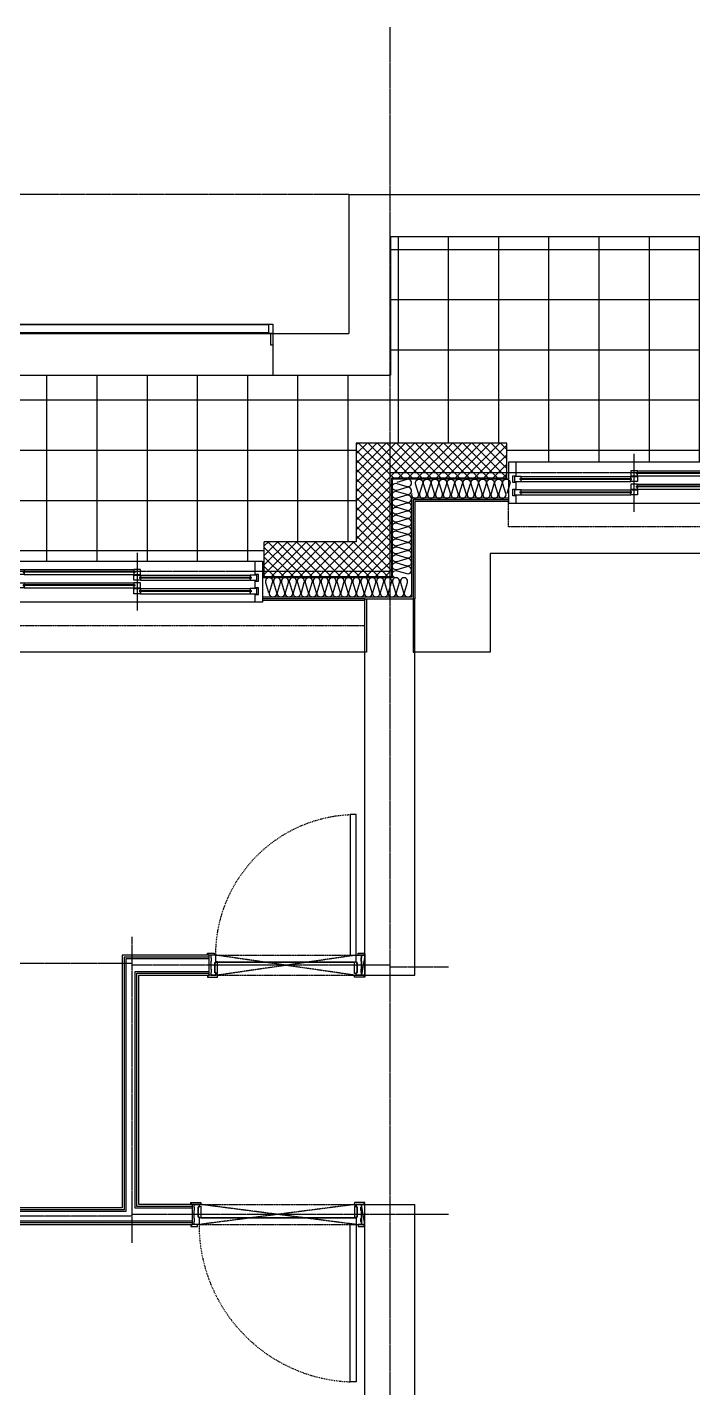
# Model space of a CAD drawing. Header units: millimetres. Extents: x 18456 to 179493, y -203649 to 469211.
# Drawn here: x 106352 to 110330, y 42716 to 50846 of the extents above; entities that cross this region are included whole.
import ezdxf

# ---------------------------------------------------------------- set-up
doc = ezdxf.new("R2010")
doc.units = ezdxf.units.MM
for name, pattern in [('X-평면도(기본형)$0$CEN', [52.5, 50, -1, 0.5, -1]), ('X-평면도(기본형)$0$DASHDOTX2', [2, 1, -0.5, 0, -0.5]), ('X-평면도(기본형)$0$HID', [2.8, 1.8, -1]), ('X-평면도(기본형)$0$HID2', [7.5, 6, -1.5])]:
    doc.linetypes.add(name, pattern=pattern)
for name, color, linetype, true_color in [('X-평면도(기본형)$0$40HAT', 9, 'Continuous', 0x808080), ('X-평면도(기본형)$0$4ELE', 4, 'Continuous', 0x00ffff), ('X-평면도(기본형)$0$4GYP', 4, 'Continuous', 0x00ffff), ('X-평면도(기본형)$0$7GYP', 7, 'Continuous', 0x000000), ('X-평면도(기본형)$0$AHID', 5, 'X-평면도(기본형)$0$HID', 0x0000ff), ('X-평면도(기본형)$0$CEN', 1, 'X-평면도(기본형)$0$CEN', 0xff0000), ('X-평면도(기본형)$0$DOOR', 4, 'Continuous', 0x00ffff), ('X-평면도(기본형)$0$ETC', 9, 'Continuous', 0x808080), ('X-평면도(기본형)$0$INS', 9, 'Continuous', 0x808080), ('X-평면도(기본형)$0$INSUL', 9, 'Continuous', 0x808080), ('X-평면도(기본형)$0$TIL', 5, 'Continuous', 0x0000ff), ('X-평면도(기본형)$0$UIS', 7, 'X-평면도(기본형)$0$HID2', 0x000000), ('X-평면도(기본형)$0$W1', 2, 'Continuous', 0xffff00), ('X-평면도(기본형)$0$W2', 3, 'Continuous', 0x00ff00), ('X-평면도(기본형)$0$WID', 4, 'Continuous', 0x00ffff)]:
    doc.layers.add(name, color=color, linetype=linetype, true_color=true_color)

# ---------------------------------------------------------------- blocks, each defined once
blk = doc.blocks.new('X-평면도(기본형)$0$100012')
at = {"layer": 'X-평면도(기본형)$0$DOOR', "color": 1, "linetype": 'ByBlock', "true_color": 0xff0000}
blk.add_line((-20, 0), (0, -120), dxfattribs=at)
at = {"layer": 'X-평면도(기본형)$0$DOOR', "color": 5, "true_color": 0x0000ff}
for p, q in [((960, -40), (40, -40)), ((960, -43), (40, -43))]:
    blk.add_line(p, q, dxfattribs=at)
at = {"layer": 'X-평면도(기본형)$0$DOOR'}
for points in [[(30, 0), (30, 940.8), (66, 940.8), (66, 0)], [(30, 0), (30, 940.8), (66, 940.8), (66, 0)], [(0, 0), (0, -15.9), (3, -15.9), (3, -35.9), (0, -35.9), (0, -84.1), (3, -84.1), (3, -104.1), (0, -104.1), (0, -120), (30, -120), (30, -105), (25, -105), (25, -45), (30, -45), (30, -40), (30, 0)], [(1000, 0), (1000, -15.9), (997, -15.9), (997, -35.9), (1000, -35.9), (1000, -84.1), (997, -84.1), (997, -104.1), (1000, -104.1), (1000, -120), (999.1, -120), (980, -120), (970, -120), (970, -105), (975, -105), (975, -45), (970, -45), (970, -40), (970, 0)], [(40, -40), (30, -40), (30, -47), (25, -47), (25, -103), (30, -103), (30, -110), (40, -110)], [(960, -40), (970, -40), (970, -47), (975, -47), (975, -103), (970, -103), (970, -110), (960, -110)]]:
    blk.add_lwpolyline(points, close=True, dxfattribs=at)
at = {"layer": 'X-평면도(기본형)$0$DOOR', "linetype": 'ByBlock'}
for points in [[(-15, 12), (-15, 7), (-20, 7), (-20, 0), (20, 0), (20, 12)], [(1015, 0), (1015, 5), (1020, 5), (1020, 12), (980, 12), (980, 0)], [(-15, -120), (-15, -125), (-20, -125), (-20, -132), (40, -132), (40, -120)], [(1015, -120), (1015, -125), (1020, -125), (1020, -132), (960, -132), (960, -120)]]:
    blk.add_lwpolyline(points, close=True, dxfattribs=at)
at = {"layer": 'X-평면도(기본형)$0$DOOR', "color": 1, "linetype": 'ByBlock', "true_color": 0xff0000}
blk.add_lwpolyline([(-20, 0), (-20, -120), (0, -120), (0, 0)], close=True, dxfattribs=at)
at = {"layer": 'X-평면도(기본형)$0$DOOR', "color": 1, "linetype": 'X-평면도(기본형)$0$HID', "true_color": 0xff0000}
blk.add_lwpolyline([(960, -120), (40, -120), (970, 0), (30, 0)], close=True, dxfattribs=at)
at = {"layer": 'X-평면도(기본형)$0$DOOR', "color": 1, "linetype": 'X-평면도(기본형)$0$DASHDOTX2', "ltscale": 5, "true_color": 0xff0000}
blk.add_arc((28.6, -0.6), 941.4, 0.03802, 87.72378, dxfattribs=at)
blk = doc.blocks.new('X-평면도(기본형)$0$DW1500')
at = {"layer": 'X-평면도(기본형)$0$WID', "color": 8, "true_color": 0x808080}
for p, q in [((1455, 0), (45, 0)), ((766.5, -63), (1428.5, -63)), ((766.5, -63), (766.5, -67)), ((766.5, -67), (1428.5, -67)), ((1428.5, -63), (1428.5, -67)), ((71.5, -98), (733.5, -98)), ((71.5, -98), (71.5, -102)), ((71.5, -102), (733.5, -102)), ((733.5, -98), (733.5, -102)), ((766.5, -143), (1428.5, -143)), ((766.5, -143), (766.5, -147)), ((766.5, -147), (1428.5, -147)), ((1428.5, -143), (1428.5, -147)), ((71.5, -178), (733.5, -178)), ((71.5, -178), (71.5, -182)), ((71.5, -182), (733.5, -182)), ((733.5, -178), (733.5, -182)), ((45, -245), (1455, -245))]:
    blk.add_line(p, q, dxfattribs=at)
at = {"layer": 'X-평면도(기본형)$0$WID', "color": 1, "true_color": 0xff0000}
blk.add_line((750, 50), (750, -295), dxfattribs=at)
at = {"layer": 'X-평면도(기본형)$0$WID'}
for p, q in [((1425, -50), (770, -50)), ((1425, -80), (770, -80)), ((730, -85), (75, -85)), ((730, -115), (75, -115)), ((1425, -130), (770, -130)), ((1425, -160), (770, -160)), ((730, -165), (75, -165)), ((730, -195), (75, -195))]:
    blk.add_line(p, q, dxfattribs=at)
for points in [[(0, -245), (45, -245), (45, -200), (25, -200), (25, -160), (45, -160), (45, -120), (25, -120), (25, -80), (45, -80), (45, 0), (0, 0)], [(1500, 0), (1455, 0), (1455, -45), (1475, -45), (1475, -85), (1455, -85), (1455, -125), (1475, -125), (1475, -165), (1455, -165), (1455, -245), (1500, -245)], [(770, -80), (730, -80), (730, -50), (770, -50), (770, -60), (764.5, -61.8), (764.5, -68.2), (770, -70)], [(1425, -80), (1465, -80), (1465, -50), (1425, -50), (1425, -60), (1430.5, -61.8), (1430.5, -68.2), (1425, -70)], [(75, -115), (35, -115), (35, -85), (75, -85), (75, -95), (69.5, -96.8), (69.5, -103.2), (75, -105)], [(730, -115), (770, -115), (770, -85), (730, -85), (730, -95), (735.5, -96.8), (735.5, -103.2), (730, -105)], [(770, -160), (730, -160), (730, -130), (770, -130), (770, -140), (764.5, -141.8), (764.5, -148.2), (770, -150)], [(1425, -160), (1465, -160), (1465, -130), (1425, -130), (1425, -140), (1430.5, -141.8), (1430.5, -148.2), (1425, -150)], [(75, -195), (35, -195), (35, -165), (75, -165), (75, -175), (69.5, -176.8), (69.5, -183.2), (75, -185)], [(730, -195), (770, -195), (770, -165), (730, -165), (730, -175), (735.5, -176.8), (735.5, -183.2), (730, -185)]]:
    blk.add_lwpolyline(points, close=True, dxfattribs=at)
at = {"layer": 'X-평면도(기본형)$0$WID', "color": 8, "true_color": 0x808080}
for points in [[(770, -59.2), (772.7, -60.6), (773.3, -61.6), (773.8, -63)], [(770, -70.8), (772.7, -69.4), (773.3, -68.4), (773.8, -67)], [(1425, -59.2), (1422.3, -60.6), (1421.7, -61.6), (1421.2, -63)], [(1425, -70.8), (1422.3, -69.4), (1421.7, -68.4), (1421.2, -67)], [(75, -94.2), (77.7, -95.6), (78.3, -96.6), (78.8, -98)], [(75, -105.8), (77.7, -104.4), (78.3, -103.4), (78.8, -102)], [(730, -94.2), (727.3, -95.6), (726.7, -96.6), (726.2, -98)], [(730, -105.8), (727.3, -104.4), (726.7, -103.4), (726.2, -102)], [(770, -139.2), (772.7, -140.6), (773.3, -141.6), (773.8, -143)], [(770, -150.8), (772.7, -149.4), (773.3, -148.4), (773.8, -147)], [(1425, -139.2), (1422.3, -140.6), (1421.7, -141.6), (1421.2, -143)], [(1425, -150.8), (1422.3, -149.4), (1421.7, -148.4), (1421.2, -147)], [(75, -174.2), (77.7, -175.6), (78.3, -176.6), (78.8, -178)], [(75, -185.8), (77.7, -184.4), (78.3, -183.4), (78.8, -182)], [(730, -174.2), (727.3, -175.6), (726.7, -176.6), (726.2, -178)], [(730, -185.8), (727.3, -184.4), (726.7, -183.4), (726.2, -182)]]:
    blk.add_lwpolyline(points, dxfattribs=at)
blk = doc.blocks.new('U140 (X-평면도(기본형)$0$ins-l)')
at = {"layer": 'X-평면도(기본형)$0$INSUL', "color": 8, "true_color": 0x808080}
for p, q in [((36.9, 24.2), (21.4, 75.8)), ((57.5, 75.8), (42, 24.2)), ((78.1, 24.2), (62.6, 75.8)), ((98.7, 75.8), (83.2, 24.2)), ((119.3, 24.2), (103.8, 75.8)), ((139.9, 75.8), (124.5, 24.2)), ((160.5, 24.2), (145.1, 75.8)), ((181.1, 75.8), (165.7, 24.2)), ((201.7, 24.2), (186.3, 75.8)), ((222.3, 75.8), (206.9, 24.2)), ((243, 24.2), (227.5, 75.8)), ((263.6, 75.8), (248.1, 24.2)), ((284.2, 24.2), (268.7, 75.8)), ((304.8, 75.8), (289.3, 24.2)), ((325.4, 24.2), (309.9, 75.8)), ((346, 75.8), (330.6, 24.2)), ((366.6, 24.2), (351.2, 75.8)), ((387.2, 75.8), (371.8, 24.2)), ((407.8, 24.2), (392.4, 75.8)), ((428.4, 75.8), (413, 24.2)), ((449.1, 24.2), (433.6, 75.8)), ((469.7, 75.8), (454.2, 24.2)), ((490.3, 24.2), (474.8, 75.8)), ((510.9, 75.8), (495.4, 24.2))]:
    blk.add_line(p, q, dxfattribs=at)
at = {"layer": 'X-평면도(기본형)$0$INSUL', "color": 8, "true_color": 0x808080, "extrusion": (0, 0, -1)}
for centre in [(-39.4, 81.2), (-80.7, 81.2), (-121.9, 81.2), (-163.1, 81.2), (-204.3, 81.2), (-245.5, 81.2), (-286.8, 81.2), (-328, 81.2), (-369.2, 81.2), (-410.4, 81.2), (-451.6, 81.2), (-492.9, 81.2)]:
    blk.add_arc(centre, 18.8, 343.30076, 196.69924, dxfattribs=at)
at = {"layer": 'X-평면도(기본형)$0$INSUL', "color": 8, "true_color": 0x808080}
for centre in [(18.8, 18.8), (60, 18.8), (101.3, 18.8), (142.5, 18.8), (183.7, 18.8), (224.9, 18.8), (266.1, 18.8), (307.4, 18.8), (348.6, 18.8), (389.8, 18.8), (431, 18.8), (472.2, 18.8)]:
    blk.add_arc(centre, 18.8, 163.30076, 16.69924, dxfattribs=at)
blk = doc.blocks.new('U105 (X-평면도(기본형)$0$ins-l)')
at = {"layer": 'X-평면도(기본형)$0$INSUL', "color": 8, "true_color": 0x808080}
for p, q in [((36.9, 24.2), (21.4, 75.8)), ((57.5, 75.8), (42, 24.2)), ((78.1, 24.2), (62.6, 75.8)), ((98.7, 75.8), (83.2, 24.2)), ((119.3, 24.2), (103.8, 75.8)), ((139.9, 75.8), (124.5, 24.2)), ((160.5, 24.2), (145.1, 75.8)), ((181.1, 75.8), (165.7, 24.2)), ((201.7, 24.2), (186.3, 75.8)), ((222.3, 75.8), (206.9, 24.2)), ((243, 24.2), (227.5, 75.8)), ((263.6, 75.8), (248.1, 24.2)), ((284.2, 24.2), (268.7, 75.8)), ((304.8, 75.8), (289.3, 24.2)), ((325.4, 24.2), (309.9, 75.8)), ((346, 75.8), (330.6, 24.2)), ((366.6, 24.2), (351.2, 75.8)), ((387.2, 75.8), (371.8, 24.2)), ((407.8, 24.2), (392.4, 75.8)), ((428.4, 75.8), (413, 24.2)), ((449.1, 24.2), (433.6, 75.8)), ((469.7, 75.8), (454.2, 24.2)), ((490.3, 24.2), (474.8, 75.8)), ((510.9, 75.8), (495.4, 24.2))]:
    blk.add_line(p, q, dxfattribs=at)
at = {"layer": 'X-평면도(기본형)$0$INSUL', "color": 8, "true_color": 0x808080, "extrusion": (0, 0, -1)}
for centre in [(-39.4, 81.2), (-80.7, 81.2), (-121.9, 81.2), (-163.1, 81.2), (-204.3, 81.2), (-245.5, 81.2), (-286.8, 81.2), (-328, 81.2), (-369.2, 81.2), (-410.4, 81.2), (-451.6, 81.2), (-492.9, 81.2)]:
    blk.add_arc(centre, 18.8, 343.30076, 196.69924, dxfattribs=at)
at = {"layer": 'X-평면도(기본형)$0$INSUL', "color": 8, "true_color": 0x808080}
for centre in [(18.8, 18.8), (60, 18.8), (101.3, 18.8), (142.5, 18.8), (183.7, 18.8), (224.9, 18.8), (266.1, 18.8), (307.4, 18.8), (348.6, 18.8), (389.8, 18.8), (431, 18.8), (472.2, 18.8)]:
    blk.add_arc(centre, 18.8, 163.30076, 16.69924, dxfattribs=at)
blk = doc.blocks.new('U152 (X-평면도(기본형)$0$ins-l)')
at = {"layer": 'X-평면도(기본형)$0$INSUL', "color": 8, "true_color": 0x808080}
for p, q in [((36.9, 24.2), (21.4, 75.8)), ((57.5, 75.8), (42, 24.2)), ((78.1, 24.2), (62.6, 75.8)), ((98.7, 75.8), (83.2, 24.2)), ((119.3, 24.2), (103.8, 75.8)), ((139.9, 75.8), (124.5, 24.2)), ((160.5, 24.2), (145.1, 75.8)), ((181.1, 75.8), (165.7, 24.2)), ((201.7, 24.2), (186.3, 75.8)), ((222.3, 75.8), (206.9, 24.2)), ((243, 24.2), (227.5, 75.8)), ((263.6, 75.8), (248.1, 24.2)), ((284.2, 24.2), (268.7, 75.8)), ((304.8, 75.8), (289.3, 24.2)), ((325.4, 24.2), (309.9, 75.8)), ((346, 75.8), (330.6, 24.2)), ((366.6, 24.2), (351.2, 75.8)), ((387.2, 75.8), (371.8, 24.2)), ((407.8, 24.2), (392.4, 75.8)), ((428.4, 75.8), (413, 24.2)), ((449.1, 24.2), (433.6, 75.8)), ((469.7, 75.8), (454.2, 24.2)), ((490.3, 24.2), (474.8, 75.8)), ((510.9, 75.8), (495.4, 24.2)), ((531.5, 24.2), (516, 75.8)), ((552.1, 75.8), (536.6, 24.2)), ((572.7, 24.2), (557.3, 75.8)), ((593.3, 75.8), (577.9, 24.2)), ((613.9, 24.2), (598.5, 75.8)), ((634.5, 75.8), (619.1, 24.2)), ((655.2, 24.2), (639.7, 75.8)), ((675.8, 75.8), (660.3, 24.2)), ((696.4, 24.2), (680.9, 75.8)), ((717, 75.8), (701.5, 24.2)), ((737.6, 24.2), (722.1, 75.8)), ((758.2, 75.8), (742.7, 24.2))]:
    blk.add_line(p, q, dxfattribs=at)
at = {"layer": 'X-평면도(기본형)$0$INSUL', "color": 8, "true_color": 0x808080, "extrusion": (0, 0, -1)}
for centre in [(-39.4, 81.2), (-80.7, 81.2), (-121.9, 81.2), (-163.1, 81.2), (-204.3, 81.2), (-245.5, 81.2), (-286.8, 81.2), (-328, 81.2), (-369.2, 81.2), (-410.4, 81.2), (-451.6, 81.2), (-492.9, 81.2), (-534.1, 81.2), (-575.3, 81.2), (-616.5, 81.2), (-657.7, 81.2), (-699, 81.2), (-740.2, 81.2)]:
    blk.add_arc(centre, 18.8, 343.30076, 196.69924, dxfattribs=at)
at = {"layer": 'X-평면도(기본형)$0$INSUL', "color": 8, "true_color": 0x808080}
for centre in [(18.8, 18.8), (60, 18.8), (101.3, 18.8), (142.5, 18.8), (183.7, 18.8), (224.9, 18.8), (266.1, 18.8), (307.4, 18.8), (348.6, 18.8), (389.8, 18.8), (431, 18.8), (472.2, 18.8), (513.5, 18.8), (554.7, 18.8), (595.9, 18.8), (637.1, 18.8), (678.3, 18.8), (719.6, 18.8)]:
    blk.add_arc(centre, 18.8, 163.30076, 16.69924, dxfattribs=at)
blk = doc.blocks.new('X-평면도(기본형)$0$wd120900')
at = {"layer": 'X-평면도(기본형)$0$DOOR', "color": 1, "linetype": 'ByBlock', "true_color": 0xff0000}
blk.add_line((-20, 120), (0, 0), dxfattribs=at)
at = {"layer": 'X-평면도(기본형)$0$DOOR', "color": 5, "true_color": 0x0000ff}
for p, q in [((860, 80), (40, 80)), ((860, 77), (40, 77))]:
    blk.add_line(p, q, dxfattribs=at)
at = {"layer": 'X-평면도(기본형)$0$DOOR'}
for points in [[(30, 120), (30, 960), (66, 960), (66, 120)], [(30, 120), (30, 960), (66, 960), (66, 120)], [(0, 120), (0, 104.1), (3, 104.1), (3, 84.1), (0, 84.1), (0, 35.9), (3, 35.9), (3, 15.9), (0, 15.9), (0, 0), (30, 0), (30, 15), (25, 15), (25, 75), (30, 75), (30, 80), (30, 120)], [(900, 120), (900, 104.1), (897, 104.1), (897, 84.1), (900, 84.1), (900, 35.9), (897, 35.9), (897, 15.9), (900, 15.9), (900, 0), (899.1, 0), (880, 0), (870, 0), (870, 15), (875, 15), (875, 75), (870, 75), (870, 80), (870, 120)], [(40, 80), (30, 80), (30, 73), (25, 73), (25, 17), (30, 17), (30, 10), (40, 10)], [(860, 80), (870, 80), (870, 73), (875, 73), (875, 17), (870, 17), (870, 10), (860, 10)]]:
    blk.add_lwpolyline(points, close=True, dxfattribs=at)
at = {"layer": 'X-평면도(기본형)$0$DOOR', "linetype": 'ByBlock'}
for points in [[(-15, 132), (-15, 127), (-20, 127), (-20, 120), (20, 120), (20, 132)], [(915, 120), (915, 125), (920, 125), (920, 132), (880, 132), (880, 120)], [(-15, 0), (-15, -5), (-20, -5), (-20, -12), (40, -12), (40, 0)], [(915, 0), (915, -5), (920, -5), (920, -12), (860, -12), (860, 0)]]:
    blk.add_lwpolyline(points, close=True, dxfattribs=at)
at = {"layer": 'X-평면도(기본형)$0$DOOR', "color": 1, "linetype": 'ByBlock', "true_color": 0xff0000}
blk.add_lwpolyline([(-20, 120), (-20, 0), (0, 0), (0, 120)], close=True, dxfattribs=at)
at = {"layer": 'X-평면도(기본형)$0$DOOR', "color": 1, "linetype": 'X-평면도(기본형)$0$HID', "true_color": 0xff0000}
blk.add_lwpolyline([(860, 0), (40, 0), (870, 120), (30, 120)], close=True, dxfattribs=at)
at = {"layer": 'X-평면도(기본형)$0$DOOR', "color": 1, "linetype": 'X-평면도(기본형)$0$DASHDOTX2', "ltscale": 5, "true_color": 0xff0000}
blk.add_arc((28.6, 119.4), 841.4, 0.03802, 87.45308, dxfattribs=at)
blk = doc.blocks.new('U165 (X-평면도(기본형)$0$ng)')
at = {"color": 0, "linetype": 'ByBlock', "lineweight": -2}
for p, q in [((-810, -103.5), (-810, 22.5)), ((-810, 22.5), (-800, 22.5)), ((-800, 22.5), (-800, -47.5)), ((800, 22.5), (810, 22.5)), ((800, -47.5), (800, 22.5)), ((810, 22.5), (810, -103.5)), ((-810, -47.5), (-788, -47.5)), ((-788, -47.5), (-788, -50.5)), ((788, -50.5), (-788, -50.5)), ((-788, -50.5), (-788, -100.5)), ((-788, -50.5), (788, -50.5)), ((788, -50.5), (788, -47.5)), ((788, -47.5), (810, -47.5)), ((788, -100.5), (788, -50.5)), ((-788, -103.5), (-810, -103.5)), ((-788, -100.5), (788, -100.5)), ((788, -100.5), (-788, -100.5)), ((-788, -100.5), (-788, -103.5)), ((788, -103.5), (788, -100.5)), ((810, -103.5), (788, -103.5))]:
    blk.add_line(p, q, dxfattribs=at)

msp = doc.modelspace()

# ---------------------------------------------------------------- hatches: boundary and pattern name
at = {"layer": 'X-평면도(기본형)$0$40HAT'}
h = msp.add_hatch(dxfattribs=at)
h.set_pattern_fill('H3', color=256, scale=40, style=0, pattern_type=2)
h.set_pattern_definition([(315, (-346622.983, -110113.196), (28.2842712, 28.2842712), []), (45, (-346622.983, -110113.196), (-28.2842712, 28.2842712), [])])
h.paths.add_polyline_path([(107768.6, 47561.1), (107768.6, 47771.1), (108318.6, 47771.1), (108318.6, 48361.1), (109218.6, 48361.1), (109218.6, 48151.1), (108528.6, 48151.1), (108528.6, 47561.1)], flags=0)
at = {"layer": 'X-평면도(기본형)$0$TIL'}
h = msp.add_hatch(dxfattribs=at)
h.set_pattern_fill('H3', color=256, scale=300, angle=45, style=0, pattern_type=2)
h.set_pattern_definition([(360, (-684930.33, 187218.36), (2e-13, 300), []), (90, (-684930.33, 187218.36), (-300, 9e-14), [])])
h.paths.add_polyline_path([(117378.6, 49596.1), (114028.6, 49596.1), (114028.6, 48701.1), (113278.6, 48701.1), (113278.6, 49596.1), (108523.6, 49596.1), (108523.6, 48766.1), (105648.6, 48766.1), (105648.6, 47771.1), (106248.6, 47771.1), (106248.6, 47656.1), (107768.6, 47656.1), (107768.6, 47771.1), (108318.6, 47771.1), (108318.6, 48361.1), (109218.6, 48361.1), (109218.6, 48246.1), (110738.6, 48246.1), (110738.6, 48361.1), (114408.6, 48361.1), (114408.6, 48246.1), (115928.6, 48246.1), (115928.6, 48361.1), (116328.6, 48361.1), (116478.6, 48361.1), (117378.6, 48361.1)], flags=0)

# ---------------------------------------------------------------- linework, layer by layer
at = {"layer": 'X-평면도(기본형)$0$4ELE'}
for p, q in [((106198.6, 49016.1), (107818.6, 49016.1)), ((106198.6, 48766.1), (107818.6, 48766.1))]:
    msp.add_line(p, q, dxfattribs=at)
at = {"layer": 'X-평면도(기본형)$0$4GYP'}
for p, q in [((108658.6, 48021.1), (108658.6, 47431.1)), ((109228.6, 48021.1), (108658.6, 48021.1)), ((108668.6, 48011.1), (108668.6, 47431.1)), ((109228.6, 48011.1), (108668.6, 48011.1)), ((108368.6, 47431.1), (107758.6, 47431.1)), ((108368.6, 47421.1), (107758.6, 47421.1))]:
    msp.add_line(p, q, dxfattribs=at)
at = {"layer": 'X-평면도(기본형)$0$7GYP'}
for p, q in [((107438.6, 45181.1), (107438.6, 45301.1)), ((107338.6, 43691.1), (107338.6, 43811.1))]:
    msp.add_line(p, q, dxfattribs=at)
for points in [[(107438.6, 45288.6), (106931.1, 45288.6), (106931.1, 43778.6), (104536.1, 43778.6), (104536.1, 45201.1)], [(107438.6, 45301.1), (106918.6, 45301.1), (106918.6, 43791.1), (104548.6, 43791.1), (104548.6, 45201.1)], [(107438.6, 45279.1), (106940.6, 45279.1), (106940.6, 43769.1), (104526.6, 43769.1), (104526.6, 45201.1)], [(104448.6, 45201.1), (104448.6, 43691.1), (107338.6, 43691.1)], [(104461.1, 45201.1), (104461.1, 43703.6), (107338.6, 43703.6)], [(104470.6, 45201.1), (104470.6, 43713.1), (107338.6, 43713.1)], [(107338.6, 43789.1), (106996.6, 43789.1), (106996.6, 45203.1), (107438.6, 45203.1)], [(107338.6, 43798.6), (107006.1, 43798.6), (107006.1, 45193.6), (107438.6, 45193.6)], [(107338.6, 43811.1), (107018.6, 43811.1), (107018.6, 45181.1), (107438.6, 45181.1)]]:
    msp.add_lwpolyline(points, dxfattribs=at)
at = {"layer": 'X-평면도(기본형)$0$AHID'}
msp.add_line((105648.6, 47271.1), (108368.6, 47271.1), dxfattribs=at)
msp.add_lwpolyline([(110728.6, 48011.1), (110728.6, 47861.1), (109228.6, 47861.1), (109228.6, 48011.1)], dxfattribs=at)
at = {"layer": 'X-평면도(기본형)$0$CEN'}
for p, q in [((108518.6, 50846.1), (108518.6, 37026.1)), ((108273.6, 49846.1), (101033.6, 49846.1)), ((108518.6, 48186.1), (117578.6, 48186.1)), ((105593.6, 47596.1), (108518.6, 47596.1)), ((106978.6, 43581.1), (106978.6, 45411.1)), ((106978.6, 45251.1), (105578.6, 45251.1)), ((108518.6, 45241.1), (106978.6, 45241.1)), ((108518.6, 45231.1), (108868.6, 45231.1)), ((108868.6, 43751.1), (106978.6, 43751.1)), ((106978.6, 43741.1), (104338.6, 43741.1))]:
    msp.add_line(p, q, dxfattribs=at)
at = {"layer": 'X-평면도(기본형)$0$INS'}
for p, q in [((108533.6, 48146.1), (108533.6, 47556.1)), ((109228.6, 48146.1), (108533.6, 48146.1)), ((108648.6, 48031.1), (108648.6, 47441.1)), ((109228.6, 48031.1), (108648.6, 48031.1)), ((108533.6, 47556.1), (107758.6, 47556.1)), ((108648.6, 47441.1), (107758.6, 47441.1))]:
    msp.add_line(p, q, dxfattribs=at)
for points in [[(108368.6, 47111.1), (108368.6, 47431.1), (108378.6, 47431.1)], [(108668.6, 47111.1), (108668.6, 47431.1), (108658.6, 47431.1)]]:
    msp.add_lwpolyline(points, dxfattribs=at)
at = {"layer": 'X-평면도(기본형)$0$UIS'}
for points in [[(116928.6, 47531.1), (116928.6, 47701.1), (109118.6, 47701.1), (109118.6, 47111.1), (108668.6, 47111.1)], [(108368.6, 47111.1), (105538.6, 47111.1)]]:
    msp.add_lwpolyline(points, dxfattribs=at)
at = {"layer": 'X-평면도(기본형)$0$W1'}
for p, q in [((108273.6, 49846.1), (110958.6, 49846.1)), ((108273.6, 49846.1), (108273.6, 49016.1)), ((108523.6, 49596.1), (110958.6, 49596.1)), ((108523.6, 49596.1), (108523.6, 48766.1)), ((107818.6, 49016.1), (107818.6, 48766.1)), ((107818.6, 49016.1), (108273.6, 49016.1)), ((107818.6, 48766.1), (108523.6, 48766.1)), ((108378.6, 47431.1), (108658.6, 47431.1)), ((108368.6, 45181.1), (108368.6, 47111.1)), ((108668.6, 45181.1), (108668.6, 47111.1)), ((108368.6, 45181.1), (108668.6, 45181.1)), ((108368.6, 43811.1), (108668.6, 43811.1)), ((108368.6, 41201.1), (108368.6, 43811.1)), ((108668.6, 41201.1), (108668.6, 43811.1))]:
    msp.add_line(p, q, dxfattribs=at)
for points in [[(108378.6, 47431.1), (108378.6, 47111.1), (108368.6, 47111.1)], [(108658.6, 47431.1), (108658.6, 47111.1), (108668.6, 47111.1)]]:
    msp.add_lwpolyline(points, dxfattribs=at)
at = {"layer": 'X-평면도(기본형)$0$W2'}
for p, q in [((108318.6, 48361.1), (108318.6, 47771.1)), ((109218.6, 48361.1), (108318.6, 48361.1)), ((109218.6, 48151.1), (109218.6, 48361.1)), ((108528.6, 48151.1), (108528.6, 47561.1)), ((109218.6, 48151.1), (108528.6, 48151.1)), ((107768.6, 47561.1), (107768.6, 47771.1)), ((108318.6, 47771.1), (107768.6, 47771.1)), ((108528.6, 47561.1), (107768.6, 47561.1))]:
    msp.add_line(p, q, dxfattribs=at)

# ---------------------------------------------------------------- block references
at = {"layer": 'X-평면도(기본형)$0$40HAT', "rotation": 180}
msp.add_blockref('X-평면도(기본형)$0$100012', (108348.6, 43691.1), dxfattribs=at)
at = {"layer": 'X-평면도(기본형)$0$DOOR', "rotation": 180}
msp.add_blockref('X-평면도(기본형)$0$DW1500', (110728.6, 48001.1), dxfattribs=at)
at = {"layer": 'X-평면도(기본형)$0$DOOR', "xscale": -1}
msp.add_blockref('X-평면도(기본형)$0$DW1500', (107758.6, 47656.1), dxfattribs=at)
at = {"layer": 'X-평면도(기본형)$0$DOOR', "xscale": -1, "rotation": 9.871863326793573e-09}
msp.add_blockref('X-평면도(기본형)$0$wd120900', (108348.6, 45181.1), dxfattribs=at)
at = {"layer": 'X-평면도(기본형)$0$ETC', "rotation": 180}
msp.add_blockref('U165 (X-평면도(기본형)$0$ng)', (107008.6, 48968.6), dxfattribs=at)
at = {"layer": 'X-평면도(기본형)$0$INSUL', "xscale": -1.149999999999999, "yscale": 1.149999999999999, "zscale": 1.149999999999999, "rotation": 270}
msp.add_blockref('U105 (X-평면도(기본형)$0$ins-l)', (108533.6, 47556.1), dxfattribs=at)
at = {"layer": 'X-평면도(기본형)$0$INSUL', "yscale": 1.149999999999999, "zscale": 1.149999999999999}
for name, p, xscale in [('U140 (X-평면도(기본형)$0$ins-l)', (108648.6, 48031.1), 1.149999999999999), ('U152 (X-평면도(기본형)$0$ins-l)', (108648.6, 47441.1), -1.149999999999999)]:
    msp.add_blockref(name, p, dxfattribs=dict(at, xscale=xscale))

doc.saveas('drawing.dxf')
